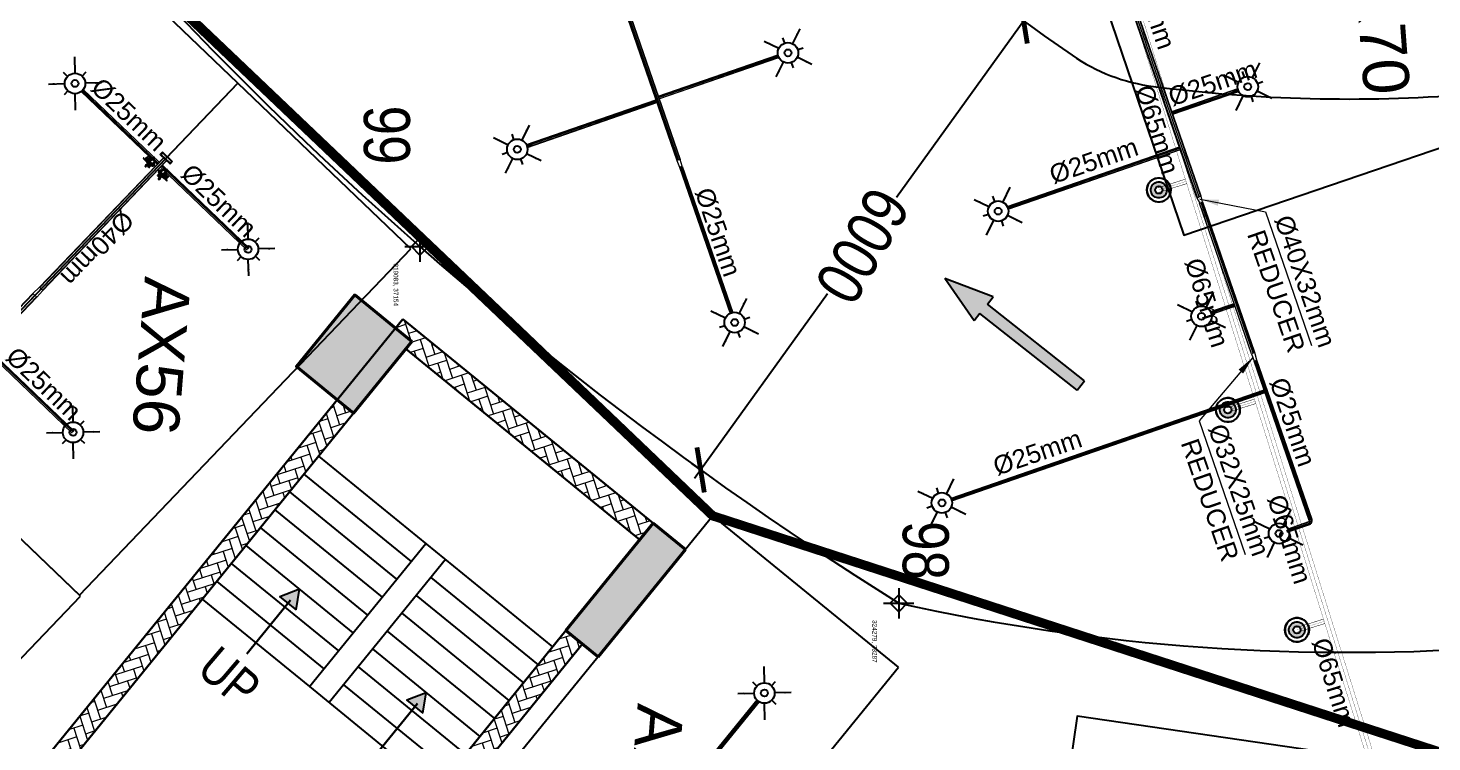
# Model space of a CAD drawing. Header units: inches. Extents: x 257070 to 799932, y -17980 to 269260.
# Drawn here: x 314830 to 330065, y 31783 to 39523 of the extents above; entities that cross this region are included whole.
import ezdxf

# ---------------------------------------------------------------- set-up
doc = ezdxf.new("R2010")
doc.units = ezdxf.units.IN
doc.header["$MEASUREMENT"] = 0
doc.header["$PDMODE"] = 99
doc.header["$PDSIZE"] = 100
doc.linetypes.add('DASHED2', pattern=[0.375, 0.25, -0.125])
for name, color, linetype in [('0-AES-F-SPRINKLER', 10, 'Continuous'), ('0-aes-ff Nozzel', 30, 'Continuous'), ('0-aes-water curtan pipe', 200, 'Continuous'), ('basement-1 r.c.c.$0$DSP_R.C.C. HATCH', 253, 'Continuous'), ('basement1_AP$0$A-_ROAD----_E-_-', 2, 'Continuous'), ('DSP_MISCELANEOUS', 252, 'Continuous'), ('DSP_TEXT', 6, 'Continuous'), ('DSP_TREE CO-ORDINATES', 206, 'Continuous'), ('Main bldg col', 4, 'Continuous'), ('RETAIL', 40, 'Continuous')]:
    doc.layers.add(name, color=color, linetype=linetype)
for name, color, linetype, lineweight in [('0-AES-F-SPRINKLER PIPE', 10, 'Continuous', 15), ('0-aes-FF-Sprinkler Header', 5, 'Continuous', 0), ('07--DIM-2', 2, 'Continuous', 25), ('E--CONCRETE-4', 4, 'Continuous', 40), ('F--BRICKWALL HATCH', 252, 'Continuous', 20), ('F--BRICKWALL-3', 252, 'Continuous', 30), ('M--TILING-2', 252, 'Continuous', 18)]:
    doc.layers.add(name, color=color, linetype=linetype, lineweight=lineweight)
doc.layers.add('C', color=7, linetype='Continuous', true_color=0xb5b5b5)
doc.styles.get("Standard").update_dxf_attribs({"font": 'arial.ttf'})
doc.styles.add('TEXT style 175', font='GOTHIC.TTF')
doc.styles.add('TEXT style 200', font='ARIALN.TTF')
doc.styles.add('Text style 250', font='ARIALN.TTF', dxfattribs={"height": 500})
doc.styles.add('TEXT style 75', font='ARIALN.TTF')
doc.dimstyles.new('75', dxfattribs={"dimscale": 1.5, "dimtxt": 200, "dimasz": 113, "dimexe": 113, "dimexo": 0, "dimgap": 25, "dimtad": 0, "dimdec": 0, "dimrnd": 5, "dimzin": 0, "dimdsep": 46, "dimtxsty": 'TEXT style 75', "dimblk": 'ARCHTICK', "dimcen": 0.09, "dimdle": 113, "dimclrd": 8, "dimclre": 8, "dimclrt": 256, "dimadec": 0, "dimazin": 0, "dimtfac": 1, "dimtdec": 0, "dimtofl": 0, "dimtmove": 1, "dimatfit": 3, "dimldrblk": 'OPEN90', "dimfxl": 0, "dimtolj": 1, "dimtzin": 0, "dimarcsym": 0})
doc.dimstyles.new('ISO-25', dxfattribs={"dimtxt": 2.5, "dimasz": 2.5, "dimexe": 1.25, "dimexo": 0.625, "dimtad": 1, "dimtxsty": 'Standard', "dimcen": 2.5, "dimadec": 0, "dimazin": 0, "dimtfac": 1, "dimtmove": 0, "dimatfit": 3, "dimfxl": 1, "dimarcsym": 0})
doc.dimstyles.new('PLUMBING', dxfattribs={"dimscale": 100, "dimtxt": 1.8, "dimasz": 1.6, "dimexe": 1, "dimexo": 1, "dimgap": 0.5, "dimtad": 2, "dimdec": 0, "dimzin": 0, "dimdsep": 46, "dimtxsty": 'Standard', "dimcen": 1, "dimdle": 1, "dimclrd": 7, "dimclre": 7, "dimclrt": 256, "dimadec": 0, "dimazin": 0, "dimtfac": 1, "dimtdec": 0, "dimtmove": 2, "dimatfit": 3, "dimfxl": 1, "dimtolj": 1, "dimtzin": 0, "dimlwd": -1, "dimlwe": -1, "dimarcsym": 0})

# ---------------------------------------------------------------- blocks, each defined once
blk = doc.blocks.new('axa parking')
at = {"layer": 'RETAIL', "color": 8}
blk.add_lwpolyline([(-98837, 1157627), (-96237, 1157627), (-96237, 1162827), (-98837, 1162827)], close=True, dxfattribs=at)
blk = doc.blocks.new('_ArchTick')
at = {"color": 0, "linetype": 'ByBlock', "const_width": 0.15}
blk.add_lwpolyline([(-0.5, -0.5), (0.5, 0.5)], dxfattribs=at)
blk = doc.blocks.new('*D288')
at = {"layer": '07--DIM-2', "color": 251, "lineweight": -2, "ltscale": 1000, "transparency": 16777216}
for p, q in [((325700, 39692), (324256, 37686)), ((325634, 39600), (325542, 39666)), ((322063, 34641), (323507, 36646)), ((322129, 34732), (322037, 34798))]:
    blk.add_line(p, q, dxfattribs=at)
at = {"layer": 'DEFPOINTS', "color": 0, "ltscale": 1000, "transparency": 16777216}
for p in [(325634, 39600, 0), (325634, 39600), (322129, 34732, 0)]:
    blk.add_point(p, dxfattribs=at)
at = {"layer": '07--DIM-2', "color": 251, "lineweight": -2, "ltscale": 1000, "transparency": 16777216, "xscale": 350, "yscale": 350, "zscale": 350}
for p, rotation in [((325634, 39600), 54.24504986133467), ((322129, 34732), 234.2450498613347)]:
    blk.add_blockref('_ArchTick', p, dxfattribs=dict(at, rotation=rotation))
at = {"layer": '07--DIM-2', "ltscale": 1000, "transparency": 16777216, "insert": (323881, 37166), "char_height": 500, "attachment_point": 5, "rotation": 240, "style": 'TEXT style 75'}
blk.add_mtext('\\A1;6000', dxfattribs=at)
blk = doc.blocks.new('_Open90')
at = {"color": 0, "linetype": 'ByBlock', "lineweight": -2}
for p, q in [((-0.5, 0.5), (0, 0)), ((0, 0), (-1, 0)), ((0, 0), (-0.5, -0.5))]:
    blk.add_line(p, q, dxfattribs=at)
blk = doc.blocks.new('basement1_AP$0$AR-DIR-A')
h = blk.add_hatch()
h.set_pattern_fill('ANSI31', color=8)
h.paths.add_polyline_path([(158, -458), (26, -458), (26, -1800), (-74, -1800), (92, -2335), (258, -1800), (158, -1800)])
at = {"layer": 'DSP_MISCELANEOUS', "color": 8}
for p, q in [((158, -458), (26, -458)), ((26, -458), (26, -1800)), ((158, -458), (158, -1800)), ((26, -1800), (-74, -1800)), ((-74, -1800), (92, -2335)), ((258, -1800), (92, -2335)), ((158, -1800), (258, -1800))]:
    blk.add_line(p, q, dxfattribs=at)
blk = doc.blocks.new('*U428')
at = {"layer": 'DSP_TREE CO-ORDINATES', "color": 162}
for p, q in [((0, -329), (0, 329)), ((-329, 0), (329, 0))]:
    blk.add_line(p, q, dxfattribs=at)
at = {"layer": 'DSP_TREE CO-ORDINATES', "color": 162, "ltscale": 3.5}
blk.add_lwpolyline([(-185, 0), (0, 185), (185, 0), (0, -184), (-185, 0)], dxfattribs=at)
at = {"layer": 'DEFPOINTS', "style": 'TEXT style 175'}
blk.add_attdef('CORDINATE', (367, -572), '', height=100, dxfattribs=at)
at = {"layer": 'DSP_TREE CO-ORDINATES', "color": 164, "style": 'TEXT style 200'}
blk.add_attdef('NO.', (-1780, 87), '', height=1000, dxfattribs=at)
blk = doc.blocks.new('*U416')
at = {"layer": 'DSP_TREE CO-ORDINATES', "color": 162}
for p, q in [((0, -329), (0, 329)), ((-329, 0), (329, 0))]:
    blk.add_line(p, q, dxfattribs=at)
at = {"layer": 'DSP_TREE CO-ORDINATES', "color": 162, "ltscale": 3.5}
blk.add_lwpolyline([(-185, 0), (0, 185), (185, 0), (0, -184), (-185, 0)], dxfattribs=at)
at = {"layer": 'DEFPOINTS', "style": 'TEXT style 175'}
blk.add_attdef('CORDINATE', (367, -572), '', height=100, dxfattribs=at)
at = {"layer": 'DSP_TREE CO-ORDINATES', "color": 164, "style": 'TEXT style 200'}
blk.add_attdef('NO.', (-3056, -1218), '', height=1000, dxfattribs=at)
blk = doc.blocks.new('A$C3CA070F1')
at = {"layer": '0-AES-F-SPRINKLER'}
h = blk.add_hatch(dxfattribs=at)
h.set_pattern_fill('ANSI31', color=3, scale=0.196883, angle=-34.2335, style=0)
h.set_pattern_definition([(100.766483, (49937.1607, 174049.7081), (1.474466316, 0.280375668), [])])
edge = h.paths.add_edge_path()
edge.add_line((-1, 85), (-1, 84))
edge.add_line((-1, 84), (-6, 84))
edge.add_ellipse((-7, 82), major_axis=(-1.42, -0.27), ratio=1, start_angle=257, end_angle=315)
edge.add_line((-8, 83), (-15, 72))
edge.add_ellipse((-12, 70), major_axis=(-4.25, -0.81), ratio=1, start_angle=-45, end_angle=45)
edge.add_line((-14, 66), (14, 47))
edge.add_line((14, 47), (13, 46))
edge.add_line((13, 46), (-15, 65))
edge.add_ellipse((-12, 70), major_axis=(-5.52, -1.05), ratio=1, start_angle=-45, end_angle=45, ccw=False)
edge.add_line((-16, 73), (-9, 84))
edge.add_ellipse((-7, 82), major_axis=(-2.69, -0.51), ratio=1, start_angle=257, end_angle=315, ccw=False)
edge.add_line((-6, 85), (-1, 85))
h = blk.add_hatch(dxfattribs=at)
h.set_pattern_fill('ANSI31', color=3, scale=0.196883, angle=-124.2335, style=0)
h.set_pattern_definition([(190.766483, (49937.1607, 174049.7081), (-0.280375668, 1.474466316), [])])
edge = h.paths.add_edge_path()
edge.add_line((-1, 54), (7, 48))
edge.add_line((7, 48), (8, 49))
edge.add_line((8, 49), (0, 55))
edge.add_ellipse((-2, 52), major_axis=(-0.69, 3.63), ratio=1, start_angle=315, end_angle=405)
edge.add_line((-6, 54), (-14, 41))
edge.add_ellipse((-11, 39), major_axis=(-0.69, 3.63), ratio=1, start_angle=45, end_angle=135)
edge.add_line((-13, 36), (-9, 33))
edge.add_ellipse((-10, 32), major_axis=(-0.27, 1.42), ratio=1, start_angle=225, end_angle=315, ccw=False)
edge.add_line((-9, 31), (-10, 30))
edge.add_line((-10, 30), (-8, 29))
edge.add_line((-8, 29), (-7, 30))
edge.add_ellipse((-10, 32), major_axis=(-3.3, -0.63), ratio=1, start_angle=135, end_angle=225)
edge.add_line((-8, 35), (-12, 38))
edge.add_ellipse((-11, 39), major_axis=(-1.75, -0.33), ratio=1, start_angle=-45, end_angle=45, ccw=False)
edge.add_line((-13, 40), (-4, 53))
edge.add_ellipse((-2, 52), major_axis=(-1.75, -0.33), ratio=1, start_angle=225, end_angle=315, ccw=False)
at = {"layer": '0-AES-F-SPRINKLER', "color": 3}
for p, q in [((-98, 39), (-97, 43)), ((-98, 38), (-98, 39)), ((-98, 39), (-98, 39)), ((-98, 39), (-98, 39)), ((-98, 37), (-98, 38)), ((-98, 38), (-98, 38)), ((-98, 38), (-98, 38)), ((-98, 38), (-98, 38)), ((-98, 38), (-98, 38)), ((-98, 38), (-98, 38)), ((-98, 38), (-98, 38)), ((-98, 38), (-98, 38)), ((-98, 38), (-98, 38)), ((-98, 38), (-98, 38)), ((-96, 37), (-98, 37)), ((-98, 37), (-98, 37)), ((-98, 37), (-98, 37)), ((-98, 37), (-98, 37)), ((-98, 37), (-98, 37)), ((-98, 37), (-98, 37)), ((-98, 37), (-98, 37)), ((-98, 37), (-98, 37)), ((-98, 37), (-98, 37)), ((-98, 37), (-98, 37)), ((-98, 37), (-98, 37)), ((-98, 37), (-98, 37)), ((-98, 37), (-98, 37)), ((-98, 37), (-98, 37)), ((-98, 37), (-98, 37)), ((-98, 37), (-98, 37)), ((-98, 37), (-98, 37)), ((-97, 37), (-98, 37)), ((-98, 37), (-98, 37)), ((-98, 37), (-98, 37)), ((-98, 37), (-98, 37)), ((-98, 37), (-98, 37)), ((-98, 37), (-98, 37)), ((-98, 37), (-98, 37)), ((-98, 37), (-98, 37)), ((-98, 37), (-98, 37)), ((-98, 37), (-98, 37)), ((-98, 37), (-98, 37)), ((-98, 37), (-98, 37)), ((-98, 37), (-98, 37)), ((-98, 37), (-98, 37)), ((-97, 45), (-79, 71)), ((-96, 40), (-97, 40)), ((-97, 40), (-97, 40)), ((-97, 40), (-97, 40)), ((-97, 40), (-97, 39)), ((-97, 39), (-97, 39)), ((-97, 39), (-97, 39)), ((-97, 39), (-97, 39)), ((-97, 39), (-97, 39)), ((-97, 39), (-97, 39)), ((-97, 39), (-97, 39)), ((-97, 39), (-97, 39)), ((-97, 39), (-97, 38)), ((-97, 38), (-97, 38)), ((-97, 38), (-97, 38)), ((-97, 38), (-97, 38)), ((-97, 38), (-97, 38)), ((-97, 38), (-97, 38)), ((-97, 38), (-97, 38)), ((-97, 38), (-97, 38)), ((-97, 38), (-97, 38)), ((-97, 38), (-97, 38)), ((-97, 38), (-97, 38)), ((-97, 38), (-97, 37)), ((-97, 37), (-97, 37)), ((-97, 37), (-97, 37)), ((-97, 37), (-97, 37)), ((-95, 46), (-96, 42)), ((-96, 42), (-96, 42)), ((-96, 42), (-96, 41)), ((-96, 41), (-96, 41)), ((-96, 41), (-96, 41)), ((-96, 41), (-96, 41)), ((-96, 41), (-96, 41)), ((-96, 41), (-96, 41)), ((-96, 41), (-96, 41)), ((-96, 41), (-96, 41)), ((-96, 41), (-96, 41)), ((-96, 41), (-96, 40)), ((-96, 40), (-96, 40)), ((-96, 40), (-96, 40)), ((-96, 40), (-96, 40)), ((-96, 40), (-96, 40)), ((-95, 37), (-96, 37)), ((-96, 37), (-96, 37)), ((-96, 37), (-96, 37)), ((-96, 37), (-96, 37)), ((-96, 37), (-96, 37)), ((-94, 38), (-95, 38)), ((-95, 38), (-95, 38)), ((-95, 38), (-95, 38)), ((-95, 38), (-95, 38)), ((-95, 38), (-95, 38)), ((-95, 38), (-95, 38)), ((-95, 38), (-95, 38)), ((-95, 38), (-95, 38)), ((-95, 38), (-95, 38)), ((-95, 38), (-95, 37)), ((-95, 37), (-95, 37)), ((-95, 37), (-95, 37)), ((-95, 37), (-95, 37)), ((-95, 37), (-95, 37)), ((-95, 37), (-95, 37)), ((-95, 37), (-95, 37)), ((-95, 37), (-95, 37)), ((-95, 37), (-95, 37)), ((-95, 37), (-95, 37)), ((-95, 37), (-95, 37)), ((-95, 37), (-95, 37)), ((-95, 37), (-95, 37)), ((-95, 37), (-95, 37)), ((-95, 37), (-95, 37)), ((-95, 37), (-95, 37)), ((-95, 37), (-95, 37)), ((-94, 88), (-93, 90)), ((-72, 73), (-94, 88)), ((-94, 43), (-94, 48)), ((-93, 43), (-94, 43)), ((-94, 43), (-94, 43)), ((-94, 43), (-94, 43)), ((-94, 43), (-94, 43)), ((-94, 43), (-94, 43)), ((-94, 43), (-94, 41)), ((-94, 43), (-94, 43)), ((-94, 43), (-94, 43)), ((-94, 43), (-94, 43)), ((-94, 43), (-94, 43)), ((-94, 43), (-94, 43)), ((-94, 43), (-94, 43)), ((-94, 43), (-94, 43)), ((-94, 43), (-94, 43)), ((-94, 43), (-94, 43)), ((-94, 43), (-94, 43)), ((-94, 43), (-94, 43)), ((-94, 41), (-94, 41)), ((-94, 41), (-94, 41)), ((-94, 41), (-94, 41)), ((-94, 41), (-94, 41)), ((-94, 41), (-94, 41)), ((-94, 41), (-94, 41)), ((-94, 41), (-94, 41)), ((-94, 41), (-94, 40)), ((-94, 40), (-94, 40)), ((-94, 40), (-94, 40)), ((-94, 40), (-94, 40)), ((-94, 40), (-94, 40)), ((-94, 40), (-94, 40)), ((-94, 40), (-94, 40)), ((-94, 40), (-94, 40)), ((-94, 40), (-94, 39)), ((-94, 39), (-94, 39)), ((-94, 39), (-94, 39)), ((-94, 39), (-94, 39)), ((-94, 39), (-94, 39)), ((-94, 39), (-94, 39)), ((-94, 39), (-94, 39)), ((-94, 39), (-94, 39)), ((-94, 39), (-94, 38)), ((-93, 90), (-59, 67)), ((-93, 47), (-93, 49)), ((-91, 47), (-93, 43)), ((-93, 46), (-93, 47)), ((-92, 46), (-93, 46)), ((-93, 46), (-93, 46)), ((-93, 46), (-93, 46)), ((-93, 46), (-93, 46)), ((-93, 46), (-93, 46)), ((-93, 46), (-93, 46)), ((-93, 46), (-93, 46)), ((-93, 46), (-93, 46)), ((-93, 46), (-93, 46)), ((-93, 46), (-93, 46)), ((-93, 46), (-93, 46)), ((-93, 46), (-93, 46)), ((-93, 46), (-93, 46)), ((-93, 46), (-93, 46)), ((-93, 46), (-93, 46)), ((-93, 46), (-93, 46)), ((-93, 46), (-93, 46)), ((-93, 46), (-93, 46)), ((-93, 46), (-93, 46)), ((-93, 46), (-93, 46)), ((-91, 42), (-93, 43)), ((-93, 43), (-93, 43)), ((-93, 43), (-93, 43)), ((-93, 43), (-93, 43)), ((-93, 43), (-93, 43)), ((-93, 43), (-93, 43)), ((-93, 43), (-93, 43)), ((-93, 43), (-93, 43)), ((-93, 43), (-93, 43)), ((-93, 43), (-93, 43)), ((-93, 43), (-93, 43)), ((-93, 43), (-93, 43)), ((-93, 43), (-93, 43)), ((-93, 43), (-93, 43)), ((-93, 43), (-93, 43)), ((-93, 43), (-93, 43)), ((-93, 43), (-93, 43)), ((-93, 43), (-93, 43)), ((-93, 43), (-93, 43)), ((-93, 43), (-93, 43)), ((-93, 43), (-93, 43)), ((-93, 43), (-93, 43)), ((-93, 43), (-93, 43)), ((-85, 66), (-92, 55)), ((-90, 50), (-92, 46)), ((-92, 46), (-92, 46)), ((-92, 46), (-92, 46)), ((-92, 46), (-92, 46)), ((-92, 46), (-92, 46)), ((-92, 46), (-92, 46)), ((-90, 47), (-91, 47)), ((-90, 43), (-91, 42)), ((-91, 42), (-91, 42)), ((-91, 42), (-91, 42)), ((-91, 42), (-91, 42)), ((-91, 42), (-91, 42)), ((-91, 42), (-91, 42)), ((-91, 42), (-91, 42)), ((-91, 42), (-91, 42)), ((-91, 42), (-91, 42)), ((-91, 42), (-91, 42)), ((-91, 42), (-91, 42)), ((-91, 42), (-91, 42)), ((-91, 42), (-91, 42)), ((-91, 42), (-91, 42)), ((-91, 42), (-91, 42)), ((-91, 42), (-91, 42)), ((-88, 57), (-90, 49)), ((-89, 54), (-90, 51)), ((-90, 50), (-90, 50)), ((-88, 47), (-90, 43)), ((-90, 47), (-88, 47)), ((-90, 43), (-90, 43)), ((-90, 43), (-90, 43)), ((-90, 43), (-90, 43)), ((-89, 55), (-89, 55)), ((-88, 46), (-88, 47)), ((-87, 59), (-87, 59)), ((-87, 59), (-87, 59)), ((-86, 57), (-87, 49)), ((-87, 49), (-83, 28)), ((-85, 58), (-85, 58)), ((-77, 43), (-85, 49)), ((-83, 28), (-60, 9)), ((-77, 70), (-82, 63)), ((-80, 66), (-82, 67)), ((-45, 31), (-81, -23)), ((-78, 63), (-80, 65)), ((-79, 71), (-77, 70)), ((-71, 26), (-79, 31)), ((-57, 13), (-79, 28)), ((-70, 64), (-78, 63)), ((-78, -29), (-40, 27)), ((-69, 55), (-75, 59)), ((-66, 54), (-74, 42)), ((-74, 42), (-71, 26)), ((-73, 44), (-71, 43)), ((-69, 47), (-72, 43)), ((-71, 43), (-70, 43)), ((-71, 26), (-55, 15)), ((-70, 43), (-66, 49)), ((-66, 50), (-68, 52)), ((-61, 65), (-67, 69)), ((-62, 66), (-67, 65)), ((-50, 57), (-66, 54)), ((-66, 49), (-66, 50)), ((-47, 28), (-63, 40)), ((-59, 67), (-61, 65)), ((-57, 67), (-60, 66)), ((-60, 44), (-42, 32)), ((-50, 57), (-58, 62)), ((-19, 46), (-57, 67)), ((-17, 37), (-55, 63)), ((-29, 42), (-50, 57)), ((-13, 9), (-45, 31)), ((-36, 42), (-44, 30)), ((-43, 33), (-35, 46)), ((-39, -30), (-13, 9)), ((-37, 25), (-28, 38)), ((-35, 41), (-36, 42)), ((-32, 32), (-35, 39)), ((-30, 52), (-16, 73)), ((-29, 20), (-17, 37)), ((-28, 38), (-26, 40)), ((-21, 32), (-28, 37)), ((-23, 16), (-12, 33)), ((-1, 26), (-23, -9)), ((-22, 15), (-12, 31)), ((-9, 32), (-21, 14)), ((2, 24), (-20, -11)), ((-20, -8), (-1, 22)), ((-17, 37), (-19, 46)), ((-19, 13), (-10, 29)), ((-7, 30), (-18, 12)), ((-17, 37), (-17, 37)), ((4, 22), (-17, -13)), ((-17, -10), (1, 20)), ((-16, 73), (-9, 84)), ((-16, 11), (-7, 27)), ((-8, 83), (-15, 72)), ((13, 46), (-15, 65)), ((-4, 28), (-15, 10)), ((-1, 84), (-14, 66)), ((-14, 66), (14, 47)), ((-6, 54), (-14, 41)), ((-12, 33), (-14, 33)), ((-14, -15), (7, 20)), ((-14, -12), (4, 18)), ((-13, 40), (-4, 53)), ((-13, 36), (-9, 33)), ((-13, 9), (-4, 24)), ((-2, 34), (-12, 41)), ((-8, 35), (-12, 38)), ((-12, 31), (-12, 33)), ((-9, 32), (-12, 31)), ((7, 16), (-11, -13)), ((-10, 29), (-9, 32)), ((-9, 31), (-10, 30)), ((-7, 30), (-10, 29)), ((-10, 30), (-8, 29)), ((9, 17), (-10, -14)), ((-9, -13), (9, 13)), ((-8, 29), (-7, 30)), ((8, 49), (-7, 27)), ((-7, 27), (-7, 30)), ((-4, 28), (-7, 27)), ((-6, 85), (-1, 85)), ((-1, 84), (-6, 84)), ((5, 44), (-5, 51)), ((-4, 24), (-4, 28)), ((-1, 26), (-4, 24)), ((-1, 85), (-1, 84)), ((-1, 54), (7, 48)), ((13, 46), (-1, 25)), ((-1, 22), (-1, 26)), ((2, 24), (-1, 22)), ((8, 49), (0, 55)), ((1, 20), (2, 24)), ((4, 22), (1, 20)), ((4, 18), (4, 22)), ((7, 20), (4, 18)), ((7, 48), (8, 49)), ((7, 16), (7, 20)), ((9, 17), (7, 16)), ((9, 15), (9, 17)), ((14, 47), (13, 46)), ((-82, -25), (-80, -30)), ((-80, -30), (-78, -29)), ((-66, -11), (-39, -30)), ((-23, -7), (-23, -9)), ((-23, -9), (-20, -8)), ((-20, -8), (-20, -11)), ((-20, -11), (-17, -10)), ((-17, -10), (-17, -13)), ((-17, -13), (-14, -12)), ((-14, -12), (-14, -15)), ((-14, -15), (-11, -13)), ((-11, -13), (-11, -14)), ((-11, -14), (-11, -14))]:
    blk.add_line(p, q, dxfattribs=at)
for centre, major_axis, start_param, end_param in [((-95, 43), (-0.41, 2.13), 0.784914, 1.034983), ((-95, 43), (-2.74, -0.52), -0.560204, -0.324923), ((-93, 46), (-0.51, 2.68), 0.787914, 1.247507), ((-93, 48), (-1.75, -0.33), -0.775969, -0.160442), ((-91, 54), (-0.29, 1.52), 0.785398, 2.356194), ((-92, 49), (-0.33, 1.74), 0.791774, 1.412986), ((-89, 55), (-0.103, 0.54), 0.916881, 1.969618), ((-93, 51), (-3.09, -0.59), 2.526084, 2.789089), ((-95, 50), (-5.72, -1.09), 2.374727, 2.798549), ((-91, 55), (-0.33, 1.74), 4.197625, 4.773282), ((-84, 57), (-3.79, -0.72), -0.784768, -0.363877), ((-93, 50), (-5.72, -1.09), 2.377207, 2.798549), ((-80, 54), (-1.57, 8.26), 0.010205, 0.785398), ((-84, 56), (-0.35, 1.85), 0.785501, 1.132999), ((-83, 65), (-1.52, -0.29), 3.926991, 5.497787), ((-80, 54), (-5.9, -1.12), 4.155645, 5.497787), ((-80, 54), (-8.26, -1.57), 4.155621, 4.722594), ((-75, 68), (-8.26, -1.57), 1.014052, 3.151797), ((-75, 63), (-2.79, -0.53), -0.113999, 0.093951), ((-75, 68), (-1.12, 5.9), 2.584882, 5.497787), ((-75, 46), (-0.53, 2.79), 2.356194, 3.926991), ((-75, 68), (-1.57, 8.26), 4.722594, 5.497787), ((-70, 53), (-2.79, -0.53), 2.356194, 3.926991), ((-65, 44), (-3.72, -0.71), -0.403281, 1.321745), ((-65, 44), (-0.71, 3.72), 4.96144, 6.686466), ((-65, 37), (-0.56, 2.96), 5.497794, 6.034125), ((-59, 47), (-2.96, -0.56), 0.24906, 0.785391), ((-60, 60), (-2.83, -0.54), 3.926991, 4.712389), ((-33, 40), (-0.45, 2.36), 0.803442, 1.867502), ((-30, 39), (-2.79, -0.53), 2.356194, 3.926991), ((-24, 39), (-0.53, 2.79), 5.497787, 7.068583), ((-12, 70), (-5.52, -1.05), -0.785398, 0.785398), ((-15, 35), (-0.54, 2.83), 0.785398, 3.403392), ((-12, 70), (-4.25, -0.81), -0.785398, 0.785398), ((-11, 39), (-0.69, 3.63), 0.785398, 2.356194), ((-11, 39), (-1.75, -0.33), -0.785398, 0.785398), ((-7, 82), (-2.69, -0.51), 4.485496, 5.497787), ((-10, 32), (-0.27, 1.42), 3.926991, 5.497787), ((-7, 82), (-1.42, -0.27), 4.485496, 5.497787), ((-10, 32), (-3.3, -0.63), 2.356194, 3.926991), ((-2, 52), (-0.69, 3.63), 5.497787, 7.068583), ((-2, 52), (-1.75, -0.33), 3.926991, 5.497787), ((6, 14), (-0.54, 2.83), 3.926991, 4.712389), ((-79, -24), (-0.51, 2.69), 0.785398, 1.797689), ((-11, -11), (-2.83, -0.54), 1.570796, 2.356194)]:
    blk.add_ellipse(centre, major_axis=major_axis, ratio=1, start_param=start_param, end_param=end_param, dxfattribs=at)
at = {"layer": '0-AES-F-SPRINKLER', "color": 3, "extrusion": (0, 0, -1)}
for centre, major_axis, start_param, end_param in [((-86, 47), (-0.53, 2.79), -0.113999, 0.785398), ((-77, 34), (-0.54, 2.83), 3.926991, 4.712389)]:
    blk.add_ellipse(centre, major_axis=major_axis, ratio=1, start_param=start_param, end_param=end_param, dxfattribs=at)
blk = doc.blocks.new('*U737')
at = {"layer": '0-AES-F-SPRINKLER PIPE', "color": 200, "lineweight": 30, "const_width": 2.67}
for points in [[(-1770300, 103199), (-1770300, 47081)], [(-1770220, 103199), (-1770220, 47081)]]:
    blk.add_lwpolyline(points, dxfattribs=at)
at = {"layer": '0-AES-F-SPRINKLER PIPE', "color": 252, "lineweight": 30, "const_width": 2.67}
blk.add_lwpolyline([(-1770260, 103199), (-1770260, 47081)], dxfattribs=at)
blk = doc.blocks.new('*U701')
at = {"layer": '0-aes-FF-Sprinkler Header', "color": 1, "const_width": 5}
for points in [[(12087231, -3664419), (12087541, -3664419)], [(12087231, -3664469), (12087541, -3664469)]]:
    blk.add_lwpolyline(points, dxfattribs=at)
at = {"layer": '0-aes-FF-Sprinkler Header', "color": 8, "const_width": 2}
blk.add_lwpolyline([(12087231, -3664444), (12087541, -3664444)], dxfattribs=at)
blk = doc.blocks.new('Nozzel')
at = {"transparency": 33554585}
h = blk.add_hatch(color=30, dxfattribs=at)
h.dxf.hatch_style = 1
edge = h.paths.add_edge_path()
edge.add_ellipse((-1664094, 224269), major_axis=(0.9, 87), ratio=1, start_angle=0, end_angle=360)
edge = h.paths.add_edge_path(flags=16)
edge.add_arc((-1664094, 224269), 40, 0, 360)
blk.add_circle((-1664094, 224269), 40)
at = {"layer": '0-AES-F-SPRINKLER', "color": 13}
blk.add_circle((-1664094, 224269), 131, dxfattribs=at)
for major_axis, start_param, end_param in [((1, 130), 1.575618, 7.858803), ((0.9, 87), 1.580914353715009, 7.864099660894595)]:
    blk.add_ellipse((-1664094, 224269), major_axis=major_axis, ratio=1, start_param=start_param, end_param=end_param, dxfattribs=at)
at = {"layer": '0-AES-F-SPRINKLER PIPE', "lineweight": 30, "rotation": 180}
blk.add_blockref('*U701', (10423137, -3440175), dxfattribs=at)
blk = doc.blocks.new('*U603')
at = {"layer": '0-AES-F-SPRINKLER'}
for p, q in [((171672, 56809), (171672, 56871)), ((171562, 56699), (171500, 56699)), ((171783, 56699), (171845, 56699)), ((171672, 56588), (171672, 56526))]:
    blk.add_line(p, q, dxfattribs=at)
for radius in [111, 37.8]:
    blk.add_circle((171672, 56699), radius, dxfattribs=at)
at = {"layer": '0-AES-F-SPRINKLER PIPE'}
for points, override in [([(171468, 56903), (171594, 56777)], {"dimasz": 70, "dimtad": 0, "dimfxl": 13, "dimarcsym": 1}), ([(171877, 56903), (171751, 56777)], {"dimasz": 70, "dimtad": 0, "dimfxl": 13, "dimarcsym": 1}), ([(171468, 56494), (171594, 56620)], {"dimasz": 70, "dimtad": 0, "dimfxl": 13, "dimarcsym": 1}), ([(171877, 56494), (171751, 56620)], {"dimasz": 70, "dimgap": 0.625, "dimtad": 0, "dimfxl": 13, "dimarcsym": 1})]:
    blk.add_leader(points, dimstyle='ISO-25', override=override, dxfattribs=at)

msp = doc.modelspace()

# ---------------------------------------------------------------- hatches: boundary and pattern name
at = {"layer": 'F--BRICKWALL HATCH', "ltscale": 0.1}
h = msp.add_hatch(dxfattribs=at)
h.set_pattern_fill('AR-HBONE', color=8, angle=153, style=0)
h.set_pattern_definition([(198, (8796.36, -685026.5), (-65.231215, -128.023469), [304.8, -101.6]), (288, (8699.73, -685057.9), (-65.231215, -128.023469), [304.8, -101.6])])
h.paths.add_polyline_path([(321469.7, 33975.2), (321615, 34153.5), (318896.7, 36367.4), (318816.7, 36269.2), (318995.1, 36124), (318929.8, 36043.8)])
h.paths.add_polyline_path([(320846, 32845.2), (320667.7, 32990.5), (317226.6, 28765.2), (317404.9, 28620)])
h.paths.add_polyline_path([(318363.6, 35348.6), (318185.2, 35493.9), (314006.2, 30362.7), (314184.5, 30217.4)])

# ---------------------------------------------------------------- linework, layer by layer
at = {"color": 8, "ltscale": 0.1, "elevation": 0}
for points in [[(317738.7, 33214.3), (317774.8, 33437.8), (317563.2, 33357.3)], [(319115.5, 32093), (319151.6, 32316.5), (318940, 32236)]]:
    msp.add_lwpolyline(points, close=True, dxfattribs=at)
at = {"color": 8, "ltscale": 0.1}
for points in [[(317738.7, 33214.3, 0), (317774.8, 33437.8, 0), (317563.2, 33357.3, 0), (317774.8, 33437.8, 0)], [(319115.5, 32093, 0), (319151.6, 32316.5, 0), (318940, 32236, 0), (319151.6, 32316.5, 0)]]:
    msp.add_solid(points, dxfattribs=at)
at = {"layer": '0-AES-F-SPRINKLER', "color": 7, "const_width": 100}
msp.add_lwpolyline([(321947.7, 64154.5), (320194.8, 69380), (306624.2, 64255), (277183.8, 53136.7), (275607, 28195.2), (286480.9, 13609.8), (286969.4, 13130.9), (314703.6, 41422), (322260.6, 34233.9), (333044, 30733.9), (338666.9, 32692.4), (340694.2, 37298.5), (338918.2, 41957.2), (336792.7, 47939.3), (330607.7, 67045.1)], close=True, dxfattribs=at)
at = {"layer": '0-AES-F-SPRINKLER', "color": 7, "const_width": 100, "elevation": 0}
msp.add_lwpolyline([(314747.9, 41385.7), (291263.5, 17511.2), (286969.4, 13130.9), (300396.1, 2861.1), (315324.3, 1588.2), (342936.4, 958.3), (343530, 11881.2), (333044, 30733.9), (322260.6, 34233.9), (320141.6, 36257.7)], close=True, dxfattribs=at)
at = {"layer": '0-AES-F-SPRINKLER PIPE', "ltscale": 1000, "elevation": 0}
for points in [[(327515.4, 37683.6), (326434.8, 40809.8)], [(327519.2, 37684.9), (326438.6, 40811.2)], [(327538.1, 37691.4), (326457.5, 40817.7)], [(327557, 37697.9), (326476.4, 40824.2)], [(327560.7, 37699.2), (326480.2, 40825.5)], [(315427.8, 38855.7), (316251.4, 38067.7)], [(315429.6, 38858.2), (316253.5, 38069.8)], [(327242.8, 38619.2), (327958.2, 38866.4)], [(327243.8, 38616.3), (327958.8, 38863.5)], [(327247.8, 38604.5), (327962.2, 38851.4)], [(315408.2, 38835.8), (316232, 38047.4)], [(315410.5, 38837.7), (316234.1, 38049.6)], [(315419.7, 38846.2), (316242.7, 38058.6)], [(327251.9, 38592.7), (327967, 38839.8)], [(327252.9, 38589.9), (327968.3, 38837.1)], [(316299, 38117.5), (314954.1, 36712)], [(316301.9, 38114.7), (314957, 36709.2)], [(316316.4, 38100.9), (314971.4, 36695.4)], [(316330.8, 38087.1), (314985.9, 36681.6)], [(316333.7, 38084.3), (314988.8, 36678.8)], [(316266.7, 38014.3), (317207.4, 37114.1)], [(316268.8, 38016.4), (317209.5, 37116.3)], [(316277.4, 38025.5), (317218.1, 37125.3)], [(316286.1, 38034.5), (317226.7, 37134.3)], [(316288.1, 38036.6), (317228.8, 37136.5)], [(328123.5, 35997.5), (327559.1, 37630.5)], [(328138.7, 36002.7), (327574.2, 37635.7)], [(328141.5, 36003.7), (327577.1, 37636.7)], [(328105.6, 35991.3), (327541.2, 37624.3)], [(328108.4, 35992.2), (327544, 37625.3)], [(314882.6, 36646), (313132.9, 34817.5)], [(314886.3, 36642.6), (313136.5, 34814.1)], [(314904.3, 36625.3), (313154.6, 34796.8)], [(314922.4, 36608), (313172.7, 34779.5)], [(314926, 36604.5), (313176.3, 34776.1)], [(327663.4, 36448.5), (327920.5, 36537.4)], [(327664.7, 36445.8), (327921.5, 36534.6)], [(327669.4, 36434.2), (327925.6, 36522.8)], [(327672.9, 36422.2), (327929.7, 36510.9)], [(327673.5, 36419.2), (327930.6, 36508.1)], [(314366.8, 36029.1), (315307.5, 35128.9)], [(314368.9, 36031.2), (315309.5, 35131.1)], [(314377.5, 36040.3), (315318.2, 35140.1)], [(314386.1, 36049.3), (315326.8, 35149.1)], [(314388.2, 36051.4), (315328.9, 35151.3)], [(324846, 34425.9), (328244.4, 35600.5)], [(324847.4, 34423.2), (328245.3, 35597.7)], [(324852.1, 34411.6), (328249.4, 35585.9)], [(324855.5, 34399.6), (328253.5, 35574)], [(324856.1, 34396.6), (328254.5, 35571.2)], [(322739.3, 32237.4), (319893.9, 28743.5)], [(322741.4, 32235.2), (319896.2, 28741.6)], [(322750.6, 32226.7), (319905.9, 28733.7)], [(322760.8, 32219.4), (319915.6, 28725.8)], [(322763.3, 32217.8), (319917.9, 28723.9)]]:
    msp.add_lwpolyline(points, dxfattribs=at)
at = {"layer": '0-AES-F-SPRINKLER PIPE', "ltscale": 1000}
for points in [[(321003.5, 40597.6), (321871.5, 38086.2)], [(321006.3, 40598.5), (321874.3, 38087.2)], [(321021.4, 40603.8), (321889.5, 38092.4)], [(321036.6, 40609), (321904.6, 38097.6)], [(321039.4, 40610), (321907.4, 38098.6)], [(321666.9, 38783.7), (322968.5, 39233.6)], [(321667.9, 38780.9), (322969.1, 39230.6)], [(321672, 38769.1), (322972.5, 39218.6)], [(321676.1, 38757.3), (322977.3, 39207)], [(321677, 38754.4), (322978.6, 39204.3)], [(320238.3, 38259.2), (321643.8, 38745)], [(320239.6, 38256.5), (321644.8, 38742.2)], [(320244.4, 38244.9), (321648.9, 38730.3)], [(320247.8, 38232.9), (321653, 38718.5)], [(320248.4, 38229.9), (321653.9, 38715.7)], [(325456.7, 37589), (327324.9, 38234.7)], [(325458, 37586.2), (327325.9, 38231.8)], [(325462.8, 37574.7), (327329.9, 38220)], [(325466.2, 37562.6), (327334, 38208.2)], [(325466.8, 37559.7), (327335, 38205.4)], [(321900, 38014.3), (322447.7, 36429.9)], [(321902.9, 38015.3), (322450.4, 36431.2)], [(321914.7, 38019.4), (322462, 36436)], [(321926.5, 38023.5), (322474, 36439.4)], [(321929.3, 38024.5), (322477, 36440)]]:
    msp.add_lwpolyline(points, dxfattribs=at)
at = {"layer": '0-AES-F-SPRINKLER PIPE', "ltscale": 1000, "elevation": 0}
for points in [[(316289.5, 38182), (316261.8, 38153.1), (316371.3, 38048.3), (316399, 38077.3)], [(316289.8, 38170), (316273.9, 38153.4), (316371, 38060.4), (316386.9, 38077)], [(327560.7, 37699.2), (327515.4, 37683.6), (327544.5, 37625.4), (327573.8, 37635.5)], [(314882.6, 36646), (314926, 36604.5), (314988.8, 36678.8), (314954.1, 36712)], [(328141.5, 36003.7), (328105.6, 35991.3), (328137.1, 35910.8), (328166.4, 35920.9)]]:
    msp.add_lwpolyline(points, close=True, dxfattribs=at)
at = {"layer": '0-AES-F-SPRINKLER PIPE', "ltscale": 1000}
msp.add_lwpolyline([(321907.4, 38098.6), (321871.5, 38086.2), (321900, 38014.3), (321929.3, 38024.5)], close=True, dxfattribs=at)
at = {"layer": '0-AES-F-SPRINKLER PIPE', "ltscale": 1000, "elevation": 0}
for points in [[(328504.5, 34093.6), (328728.4, 34171, 0.4142136), (328734.3, 34183.1), (328137.1, 35910.8)], [(328505.9, 34090.9), (328729.4, 34168.2, 0.4142136), (328737.1, 34184.1), (328139.9, 35911.8)], [(328510.6, 34079.3), (328733.5, 34156.4, 0.4142136), (328748.9, 34188.1), (328151.8, 35915.8)], [(328514, 34067.3), (328737.5, 34144.5, 0.4142136), (328760.7, 34192.2), (328163.6, 35919.9)], [(328514.7, 34064.3), (328738.5, 34141.7, 0.4142136), (328763.6, 34193.2), (328166.4, 35920.9)]]:
    msp.add_lwpolyline(points, format="xyb", dxfattribs=at)
at = {"layer": '0-AES-F-SPRINKLER PIPE', "ltscale": 1000}
for centre, radius in [((316187.9, 38038.5, 0), 15.5), ((316187.9, 38038.5, 0), 12.5), ((316259.9, 37969.9, 0), 15.5), ((316259.9, 37969.9, 0), 12.5)]:
    msp.add_circle(centre, radius, dxfattribs=at)
at = {"layer": 'basement-1 r.c.c.$0$DSP_R.C.C. HATCH', "color": 8}
for points in [[(317743.3, 35853.8, 0), (318363.6, 35348.6, 0), (318374.8, 36629.2, 0), (318995.1, 36124, 0)], [(321963.9, 33869.3, 0), (321615, 34153.5, 0), (321016.7, 32706.2, 0), (320667.7, 32990.4, 0)]]:
    msp.add_trace(points, dxfattribs=at)
at = {"layer": 'basement1_AP$0$A-_ROAD----_E-_-', "color": 8}
for centre, radius, start, end in [((345889.7, 67744.4, 0), 40674, 212.51792, 237.9052), ((345901.1, 67748.3, 0), 34685.8, 225.60518, 235.30802), ((327297.6, 40873.3, 0), 2000, 235.30802, 262.69173), ((329167.2, 55451.4, 0), 16697.4, 262.69173, 274.40303), ((329167.2, 55451.4, 0), 22697.4, 257.5625, 274.40303)]:
    msp.add_arc(centre, radius, start, end, dxfattribs=at)
at = {"layer": 'E--CONCRETE-4', "color": 8}
for p, q in [((318374.8, 36629.2, 0), (317743.3, 35853.8, 0)), ((318363.6, 35348.6, 0), (318995.1, 36124, 0)), ((321615, 34153.5, 0), (320667.7, 32990.4, 0)), ((321963.9, 33869.3, 0), (321615, 34153.5, 0)), ((321016.7, 32706.2, 0), (321963.9, 33869.3, 0)), ((320667.7, 32990.4, 0), (321016.7, 32706.2, 0))]:
    msp.add_line(p, q, dxfattribs=at)
at = {"layer": 'E--CONCRETE-4', "color": 8, "elevation": 0}
msp.add_lwpolyline([(318995.1, 36124), (318363.6, 35348.6), (317743.3, 35853.8), (318374.8, 36629.2)], close=True, dxfattribs=at)
at = {"layer": 'F--BRICKWALL-3', "color": 8}
for p, q in [((318896.7, 36367.4, 0), (314006.2, 30362.6, 0)), ((318896.7, 36367.4, 0), (321615, 34153.5, 0)), ((318929.8, 36043.8, 0), (314184.6, 30217.4, 0)), ((318929.8, 36043.8, 0), (321469.7, 33975.1, 0)), ((320667.7, 32990.4, 0), (317226.6, 28765.2, 0)), ((320846.1, 32845.2, 0), (317404.9, 28620, 0))]:
    msp.add_line(p, q, dxfattribs=at)
at = {"layer": 'F--BRICKWALL-3', "color": 8, "ltscale": 0.1}
for p, q in [((317679.5, 33320.9, 0), (317205.9, 32739.4, 0)), ((319056.3, 32199.5, 0), (318582.7, 31618, 0))]:
    msp.add_line(p, q, dxfattribs=at)
at = {"layer": 'Main bldg col', "color": 8, "ltscale": 2}
for p, q in [((317982.5, 34880.7, 0), (320522.5, 32812.1, 0)), ((317982.5, 34880.7, 0), (320522.5, 32812.1, 0)), ((317824.6, 34686.9, 0), (318987.8, 33739.5, 0)), ((317824.7, 34686.9, 0), (318987.9, 33739.5, 0)), ((317666.8, 34493, 0), (318830, 33545.7, 0)), ((317508.9, 34299.2, 0), (318672.1, 33351.8, 0)), ((317351, 34105.3, 0), (318514.2, 33158, 0)), ((317351, 34105.3, 0), (318514.2, 33158, 0)), ((317193.2, 33911.5, 0), (318356.4, 32964.1, 0)), ((317882.7, 32382.6, 0), (319145.7, 33933.4, 0)), ((317035.3, 33717.6, 0), (318198.5, 32770.3, 0)), ((319359.4, 33759.3, 0), (318096.4, 32208.6, 0)), ((316877.4, 33523.8, 0), (318040.6, 32576.4, 0)), ((319201.5, 33565.5, 0), (320364.6, 32618.2, 0)), ((319201.6, 33565.5, 0), (320364.6, 32618.2, 0)), ((319043.7, 33371.6, 0), (320206.7, 32424.4, 0)), ((319043.7, 33371.6, 0), (320206.7, 32424.4, 0)), ((316719.6, 33330, 0), (317882.7, 32382.6, 0)), ((318885.8, 33177.8, 0), (320048.9, 32230.6, 0)), ((318727.9, 32984, 0), (319891, 32036.7, 0)), ((318727.9, 32983.9, 0), (319891, 32036.7, 0)), ((318727.9, 32983.9, 0), (319891, 32036.7, 0)), ((318570.1, 32790.1, 0), (319733.1, 31842.9, 0)), ((318412.2, 32596.3, 0), (319575.2, 31649, 0)), ((317882.7, 32382.6, 0), (319259.5, 31261.3, 0)), ((318254.3, 32402.4, 0), (319417.4, 31455.2, 0))]:
    msp.add_line(p, q, dxfattribs=at)

# ---------------------------------------------------------------- block references
at = {"layer": '0-AES-F-SPRINKLER', "color": 7}
for p, rotation in [((432433.4, -104715.3), 108.9424593604549), ((478567.5, -38812.5, 0), 136.2574861800641), ((437423, -105082.5, 0), 108.9424593604549), ((429495.7, -105761.4), 108.9424593604549), ((434714.1, -106431.7), 108.9424593604549), ((480446, -40610.1, 0), 136.2574861800641), ((431854.2, -107638.9), 108.9424593604549), ((436920.7, -107572.1, 0), 108.9424593604549), ((478546.1, -42595.3, 0), 136.2574861800641), ((434103.4, -109594.7, 0), 108.9424593604549), ((437761.9, -109927, 0), 108.9424593604549), ((486048.5, -45422.7, 0), 136.2574861800641)]:
    msp.add_blockref('*U603', p, dxfattribs=dict(at, rotation=rotation))
at = {"layer": '0-AES-F-SPRINKLER', "ltscale": 1000, "xscale": -1, "rotation": 102.023360347761}
msp.add_blockref('A$C3CA070F1', (316187.9, 38038.5, 0), dxfattribs=at)
at = {"layer": '0-AES-F-SPRINKLER', "ltscale": 1000, "rotation": 170.738839095387}
msp.add_blockref('A$C3CA070F1', (316259.9, 37969.9, 0), dxfattribs=at)
at = {"layer": '0-aes-ff Nozzel', "extrusion": (-1.25737e-09, -3.95099e-10, 1), "rotation": 197.4441325231346}
for p in [(-1327690.9, -247132.4, 0), (-1326941.5, -249517.4, 0), (-1326192.1, -251902.5, 0)]:
    msp.add_blockref('Nozzel', p, dxfattribs=at)
at = {"layer": '0-aes-water curtan pipe', "color": 51, "xscale": -1, "rotation": 17.44413252219998}
msp.add_blockref('*U737', (-1342772.6, -552120.8, 0), dxfattribs=at)
at = {"layer": 'DSP_MISCELANEOUS', "color": 8, "rotation": 231.7468782255599}
msp.add_blockref('basement1_AP$0$AR-DIR-A', (326671, 35436, 0), dxfattribs=at)
at = {"layer": 'DSP_TREE CO-ORDINATES', "color": 8, "ltscale": 1000, "xscale": 0.4999999999999998, "yscale": 0.4999999999999998, "zscale": 0.4999999999999998, "rotation": 270}
for name, p, values in [('*U416', (319083.1, 37153.9, 0), {'NO.': '99', 'CORDINATE': '319083, 37154'}), ('*U428', (324278.7, 33286.6, 0), {'NO.': '98', 'CORDINATE': '324279, 33287'})]:
    msp.add_blockref(name, p, dxfattribs=at).add_auto_attribs(values)
at = {"layer": 'M--TILING-2', "color": 8}
for p, rotation in [((1396181.7, 505875.3, 0), 108.815773532442), ((1046106.7, 943597, 0), 136.2574864695469), ((1047932.8, 941841.6, 0), 136.2607865459028), ((1044387.6, 938042.9, 0), 136.2582186360787), ((978651.8, 992623.9, 0), 140.8409243067002), ((397220.7, 1191508.8, 0), 171.7433793124555)]:
    msp.add_blockref('axa parking', p, dxfattribs=dict(at, rotation=rotation))

# ---------------------------------------------------------------- texts
at = {"layer": '0-AES-F-SPRINKLER PIPE', "color": 7, "linetype": 'Continuous', "lineweight": -3, "ltscale": 0.9, "char_height": 200, "attachment_point": 2}
for s, insert, width, rotation in [('%%C40mm', (327127.6, 39807.9, 0), 685.774, 288.82422), ('%%C25mm', (327653.1, 39023.5, 0), 685.774, 18.82422), ('%%C25mm', (315995.4, 38659.3, 0), 685.774, 316.26119), ('%%C25mm', (326362, 38180.8, 0), 685.774, 18.82422), ('%%C25mm', (316970.7, 37725.9, 0), 685.774, 316.26119), ('%%C25mm', (322414.6, 37343.5), 685.774, 288.82422), ('%%C40mm', (315654.7, 37063.1, 0), 685.774, 226.26119), ('\\pt1.4;Ø40X32mm\\P\\ptz;REDUCER', (328786, 36811.1, 0), 1474.715, 289.06712), ('%%C25mm', (315070.8, 35740.7, 0), 685.774, 316.26119), ('%%C25mm', (328649.7, 35284, 0), 685.774, 288.82422), ('\\pt1.4;Ø32X25mm\\P\\ptz;REDUCER', (328066.7, 34547.6, 0), 1474.715, 289.06712), ('%%C25mm', (325751.3, 35017.7, 0), 685.774, 18.82422)]:
    msp.add_mtext(s, dxfattribs=dict(at, insert=insert, width=width, rotation=rotation))
at = {"layer": '0-aes-water curtan pipe', "char_height": 200, "width": 685.774, "attachment_point": 2, "rotation": 287.44413}
for insert in [(327179.8, 38452.3, 0), (327719.6, 36575.8, 0), (328616.6, 34010.8, 0), (329099.3, 32457.1, 0)]:
    msp.add_mtext('%%C65mm', dxfattribs=dict(at, insert=insert))
at = {"layer": 'C', "color": 8}
for s, p in [('AX56', (316098.9, 36836.9, 0)), ('AX55', (321447.4, 32207.1, 0))]:
    msp.add_text(s, height=500, rotation=265.35069, dxfattribs=at).set_placement(p)
at = {"layer": 'DSP_TEXT', "color": 8, "linetype": 'DASHED2', "style": 'Text style 250'}
msp.add_text('UP', height=400, rotation=319.49094, dxfattribs=at).set_placement((316645.4, 32541.3, 0))
at = {"layer": 'RETAIL', "color": 8}
msp.add_text('AX70', height=500, rotation=274.30026, dxfattribs=at).set_placement((329202.9, 40489.5, 0))

# ---------------------------------------------------------------- dimensions: what is measured, and where the dimension line sits
at = {"layer": '07--DIM-2', "color": 8, "ltscale": 1000}
dim = msp.add_aligned_dim(p1=(322128.7, 34732.4, 0), p2=(325633.6, 39600, 0), distance=0, dimstyle='75', override={"dimscale": 1, "dimtxt": 500, "dimasz": 350, "dimclrd": 251, "dimclre": 251}, dxfattribs=at)
dim.commit()
dim.dimension.update_dxf_attribs({"geometry": '*D288', "text_midpoint": (323881.2, 37166.2), "text_rotation": 240})

# ---------------------------------------------------------------- leaders
at = {"layer": '0-AES-F-SPRINKLER PIPE', "color": 7, "linetype": 'Continuous', "lineweight": -3, "ltscale": 0.9}
for points in [[(327551.4, 37666.9, 0), (328257.5, 37529.4, 0), (328758.4, 36080.2, 0)], [(328121.3, 35951, 0), (327538.2, 35265.9, 0), (328039.1, 33816.6, 0)]]:
    msp.add_leader(points, dimstyle='PLUMBING', override={"dimasz": 2, "dimgap": 25, "dimtad": 0}, dxfattribs=at)

doc.saveas('drawing.dxf')
